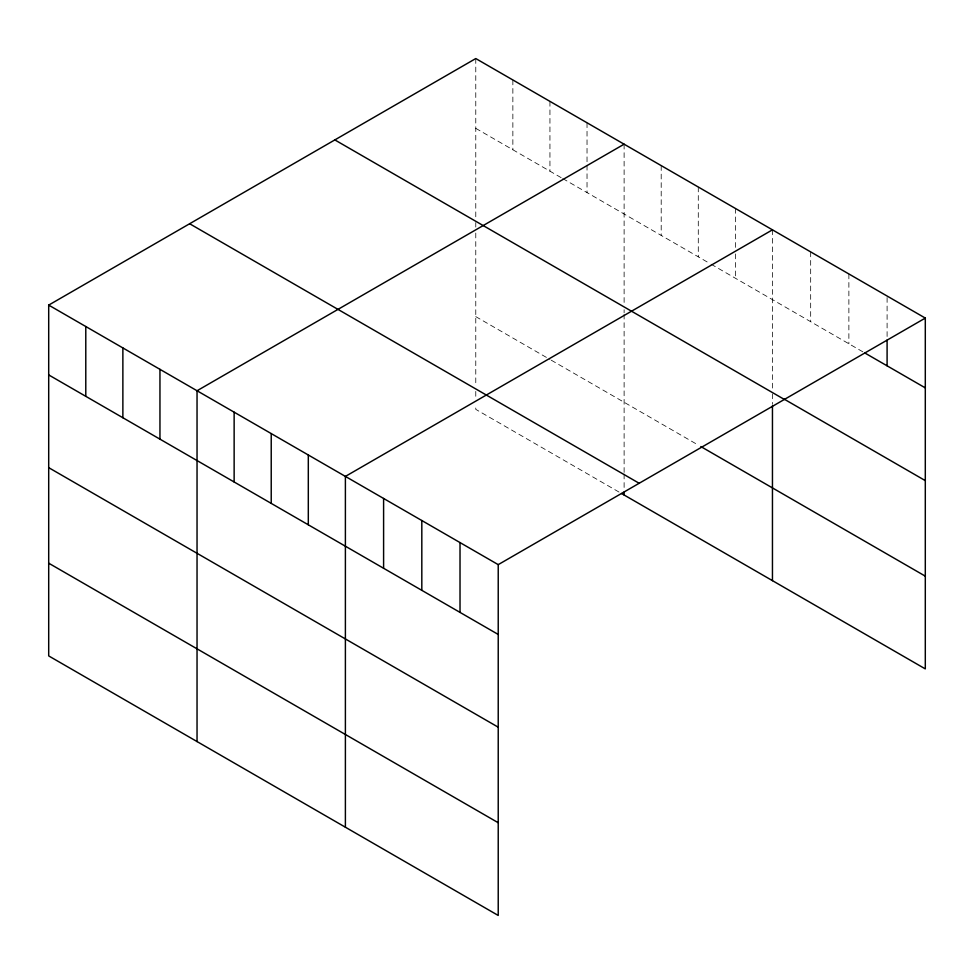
<?xml version="1.0" encoding="UTF-8"?>
<svg xmlns="http://www.w3.org/2000/svg" width="974" height="974" viewBox="0 0 974 974"><rect width="100%" height="100%" fill="white"/><g stroke="black" fill="none" stroke-linecap="round" stroke-linejoin="round"><path stroke-width="0.73" stroke-dasharray="4.87 3.65" d="M475.775 58.55L475.775 219.588M475.775 128.349L561.45 177.816M562.729 178.559L709.79 263.467M711.081 264.197L863.378 352.138M475.775 316.623L549.945 359.443M551.223 360.185L698.285 445.094M619.001 492.053L475.775 409.36L475.775 404.867M887.095 297.533L887.095 336.992M848.878 273.962L848.878 343.761M810.672 251.901L810.672 321.7M772.455 229.84L772.455 390.878M772.455 393.873L772.455 404.32M735.37 208.424L735.37 247.883M735.37 253.946L735.37 278.235M698.285 187.008L698.285 256.819M661.2 165.604L661.2 235.404M624.115 144.189L624.115 303.742M624.115 309.72L624.115 312.703M624.115 314.188L624.115 472.573M624.115 474.058L624.115 489.021M587.03 122.773L587.03 163.754M587.03 165.263L587.03 192.584M549.945 101.369L549.945 171.168M512.86 79.953L512.86 149.765M475.775 222.571L475.775 227.052M475.775 233.03L475.775 385.424M475.775 391.402L475.775 398.89"/><path stroke-width="1.46" d="M48.7 305.106L498.225 564.64L498.225 915.45L48.7 655.916L48.7 305.106L475.775 58.55L925.3 318.084L925.3 668.894L621.558 493.526M624.115 144.189L197.04 390.757L197.04 741.567M772.455 229.84L345.393 476.408L345.393 827.218M498.225 564.64L925.3 318.084M864.693 352.892L925.3 387.883M784.314 399.218L925.3 480.62M334.837 139.915L784.362 399.45M700.842 446.567L925.3 576.158M189.638 223.74L639.163 483.274M48.7 374.917L498.225 634.451M48.7 467.654L498.225 727.188M48.7 563.191L498.225 822.726M887.095 340.023L887.095 365.822M772.455 405.805L772.455 580.65M624.115 492.016L624.115 494.999M460.02 542.579L460.02 612.39M421.815 520.518L421.815 590.329M383.598 498.469L383.598 568.268M308.308 454.992L308.308 524.791M271.222 433.576L271.222 503.388M234.137 412.172L234.137 481.972M159.955 369.341L159.955 439.152M122.87 347.937L122.87 417.736M85.785 326.521L85.785 396.333"/></g></svg>
